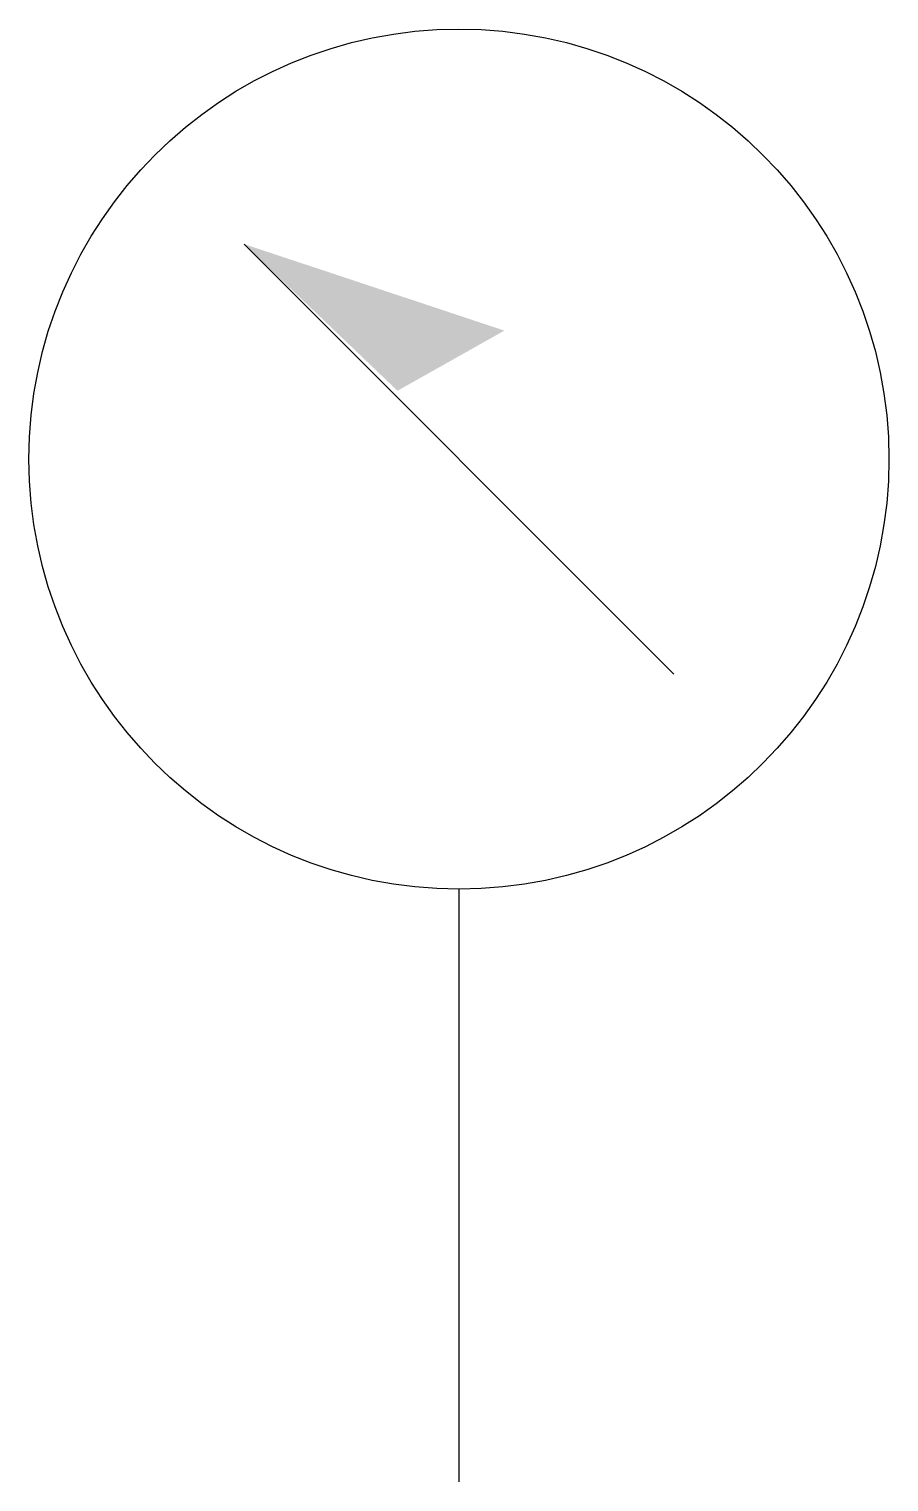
# Model space of a CAD drawing. Extents: x 46 to 52.8, y 1349.8 to 1361.3.
import ezdxf

# ---------------------------------------------------------------- set-up
doc = ezdxf.new("R2010")
doc.units = 0
doc.layers.add('EQ', color=7, linetype='CONTINUOUS')

msp = doc.modelspace()

# ---------------------------------------------------------------- linework, layer by layer
at = {"layer": 'EQ', "color": 0}
for p, q in [((51.096, 1356.198), (47.711, 1359.584)), ((49.403, 1354.506), (49.403, 1349.838))]:
    msp.add_line(p, q, dxfattribs=at)
msp.add_circle((49.403, 1357.891), 3.386, dxfattribs=at)
msp.add_solid([(47.711, 1359.584), (49.761, 1358.903), (48.919, 1358.429)], dxfattribs=at)

doc.saveas('drawing.dxf')
